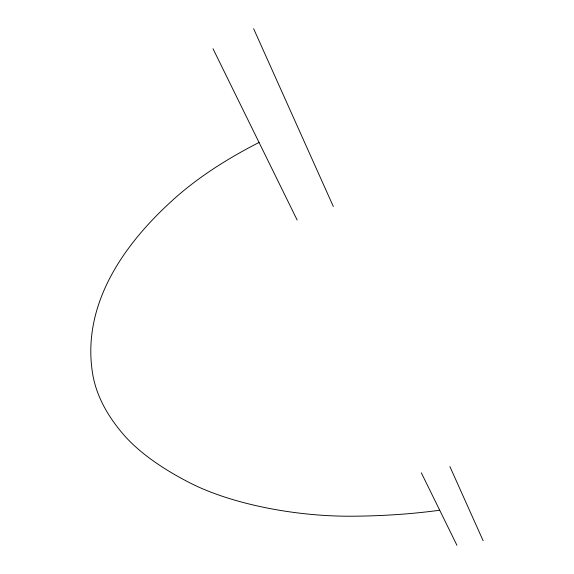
<?xml version="1.0" encoding="UTF-8"?>
<svg xmlns="http://www.w3.org/2000/svg" width="574" height="574" viewBox="0 0 574 574"><rect width="100%" height="100%" fill="white"/><g stroke="black" fill="none" stroke-linecap="round" stroke-linejoin="round"><path stroke-width="0.86" d="M213.004 48.718L297.153 220.029M421.33 472.825L456.933 545.3M253.629 28.7L333.336 206.525M449.93 466.64L483.136 540.722M439.698 510.221A361.405 141.276 7.7 0 1 352.364 516.213A155.231 54.745 6.9 0 1 190.259 483.043A356.777 134.086 4.9 0 1 122.972 433.937A610.435 233.345 1.8 0 1 92.593 373.502A1064.167 384.307 -2.5 0 1 174.675 198.367A668.445 270.792 0.3 0 1 259.053 142.46"/></g></svg>
